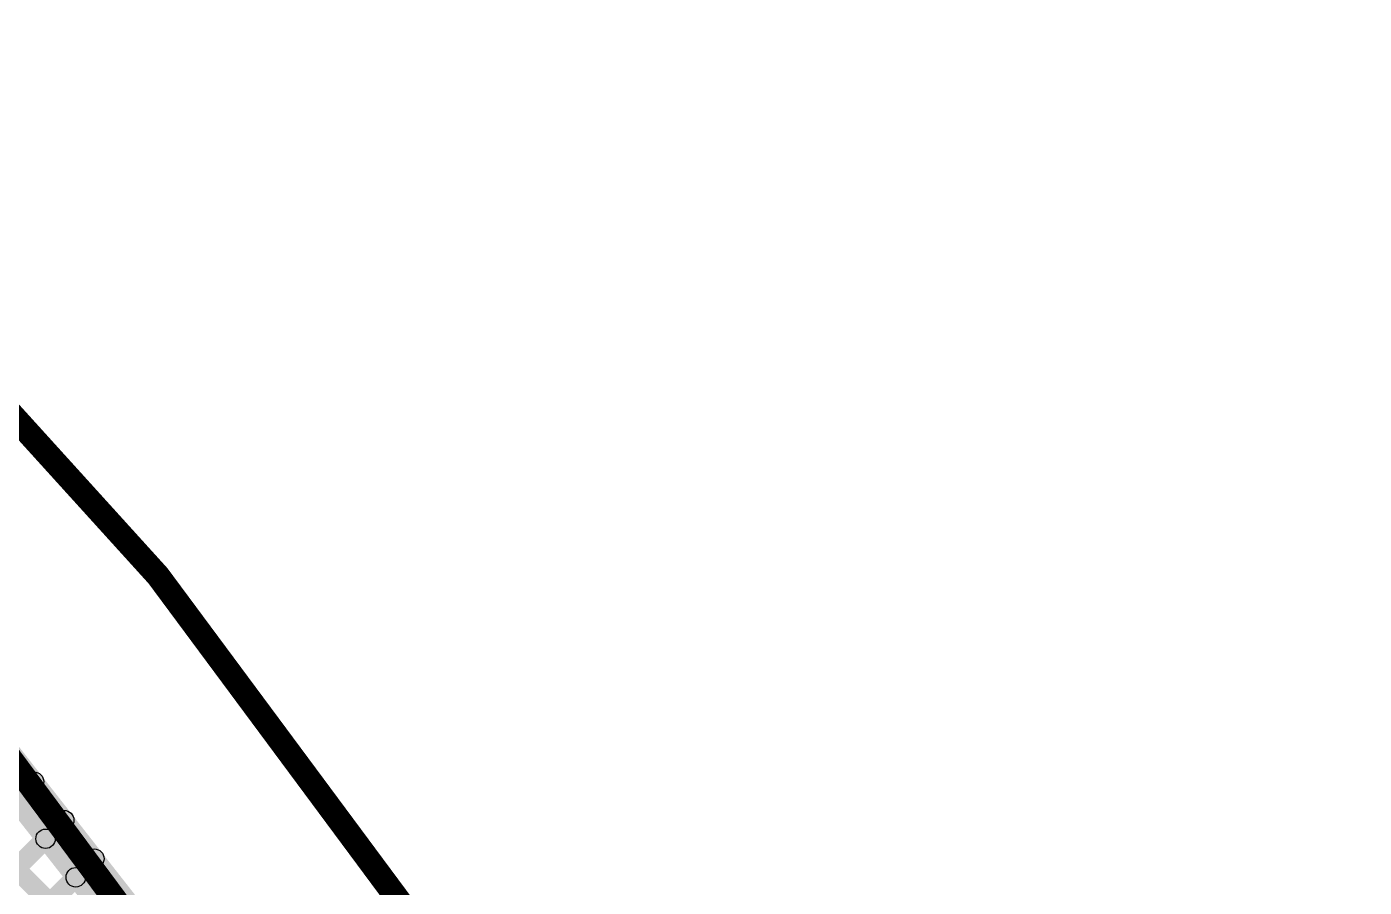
# Model space of a CAD drawing. Header units: millimetres. Extents: x -2.17 to 2.17, y -2.17 to 2.17.
# Drawn here: x 1.62 to 2.17, y 1.246 to 1.601 of the extents above; entities that cross this region are included whole.
import ezdxf

# ---------------------------------------------------------------- set-up
doc = ezdxf.new("R2010")
doc.units = ezdxf.units.MM
doc.header["$MEASUREMENT"] = 0
for name, color, linetype in [('BottomLayer', 5, 'Continuous'), ('Mechanical2', 216, 'Continuous'), ('TopLayer', 1, 'Continuous')]:
    doc.layers.add(name, color=color, linetype=linetype)

msp = doc.modelspace()

# ---------------------------------------------------------------- hatches: boundary and pattern name
at = {"layer": 'BottomLayer'}
for points in [[(1.14154, 1.72224), (1.14719, 1.7279), (1.7505, 1.12459), (1.74484, 1.11893)], [(1.24151, 1.65056), (1.24716, 1.65621), (1.68, 1.22338), (1.67434, 1.21772)], [(1.55254, 1.37314), (1.55884, 1.37808), (1.72884, 1.16108), (1.72254, 1.15614)], [(0.92706, 0.58856), (0.92141, 0.59422), (1.61997, 1.29278), (1.62563, 1.28713)], [(0.95535, 0.58856), (0.94969, 0.59422), (1.63239, 1.27692), (1.63805, 1.27127)], [(0.98363, 0.58856), (0.97797, 0.59422), (1.64482, 1.26106), (1.65048, 1.25541)]]:
    msp.add_hatch(color=5, dxfattribs=at).paths.add_polyline_path(points)
h = msp.add_hatch(color=5, dxfattribs=at)
edge = h.paths.add_edge_path()
edge.add_arc((1.6228, 1.28995), 0.004, 0, 360)
h = msp.add_hatch(color=5, dxfattribs=at)
edge = h.paths.add_edge_path()
edge.add_arc((1.63522, 1.27409), 0.004, 0, 360)
h = msp.add_hatch(color=5, dxfattribs=at)
edge = h.paths.add_edge_path()
edge.add_arc((1.64765, 1.25823), 0.004, 0, 360)
at = {"layer": 'TopLayer'}
for points in [[(1.18794, 1.67584), (1.19359, 1.6815), (1.71925, 1.15584), (1.7136, 1.15018)], [(1.54485, 1.36553), (1.55115, 1.37047), (1.72115, 1.15347), (1.71485, 1.14853)], [(1.46577, 1.09899), (1.46011, 1.10464), (1.62474, 1.26927), (1.63039, 1.26361)], [(1.47786, 1.08279), (1.4722, 1.08845), (1.63716, 1.25341), (1.64282, 1.24775)]]:
    msp.add_hatch(color=1, dxfattribs=at).paths.add_polyline_path(points)
h = msp.add_hatch(color=1, dxfattribs=at)
edge = h.paths.add_edge_path()
edge.add_arc((1.62757, 1.26644), 0.004, 0, 360)
h = msp.add_hatch(color=1, dxfattribs=at)
edge = h.paths.add_edge_path()
edge.add_arc((1.63999, 1.25058), 0.004, 0, 360)

# ---------------------------------------------------------------- linework, layer by layer
at = {"layer": 'BottomLayer'}
for centre in [(1.6228, 1.28995), (1.63522, 1.27409), (1.64765, 1.25823)]:
    msp.add_circle(centre, 0.004, dxfattribs=at)
at = {"layer": 'Mechanical2', "const_width": 0.01}
for points in [[(2.16535, 0.001, 1), (-2.16535, 0.001, 1)], [(2.08135, -0.01, 1), (-2.04935, -0.01, 1)], [(1.84055, 0.001, 1), (-1.84055, 0.001, 1)], [(1.6437, 0.001, 1), (-1.6437, 0.001, 1)]]:
    msp.add_lwpolyline(points, format="xyb", close=True, dxfattribs=at)
at = {"layer": 'TopLayer'}
for centre in [(1.62757, 1.26644), (1.63999, 1.25058)]:
    msp.add_circle(centre, 0.004, dxfattribs=at)

doc.saveas('drawing.dxf')
